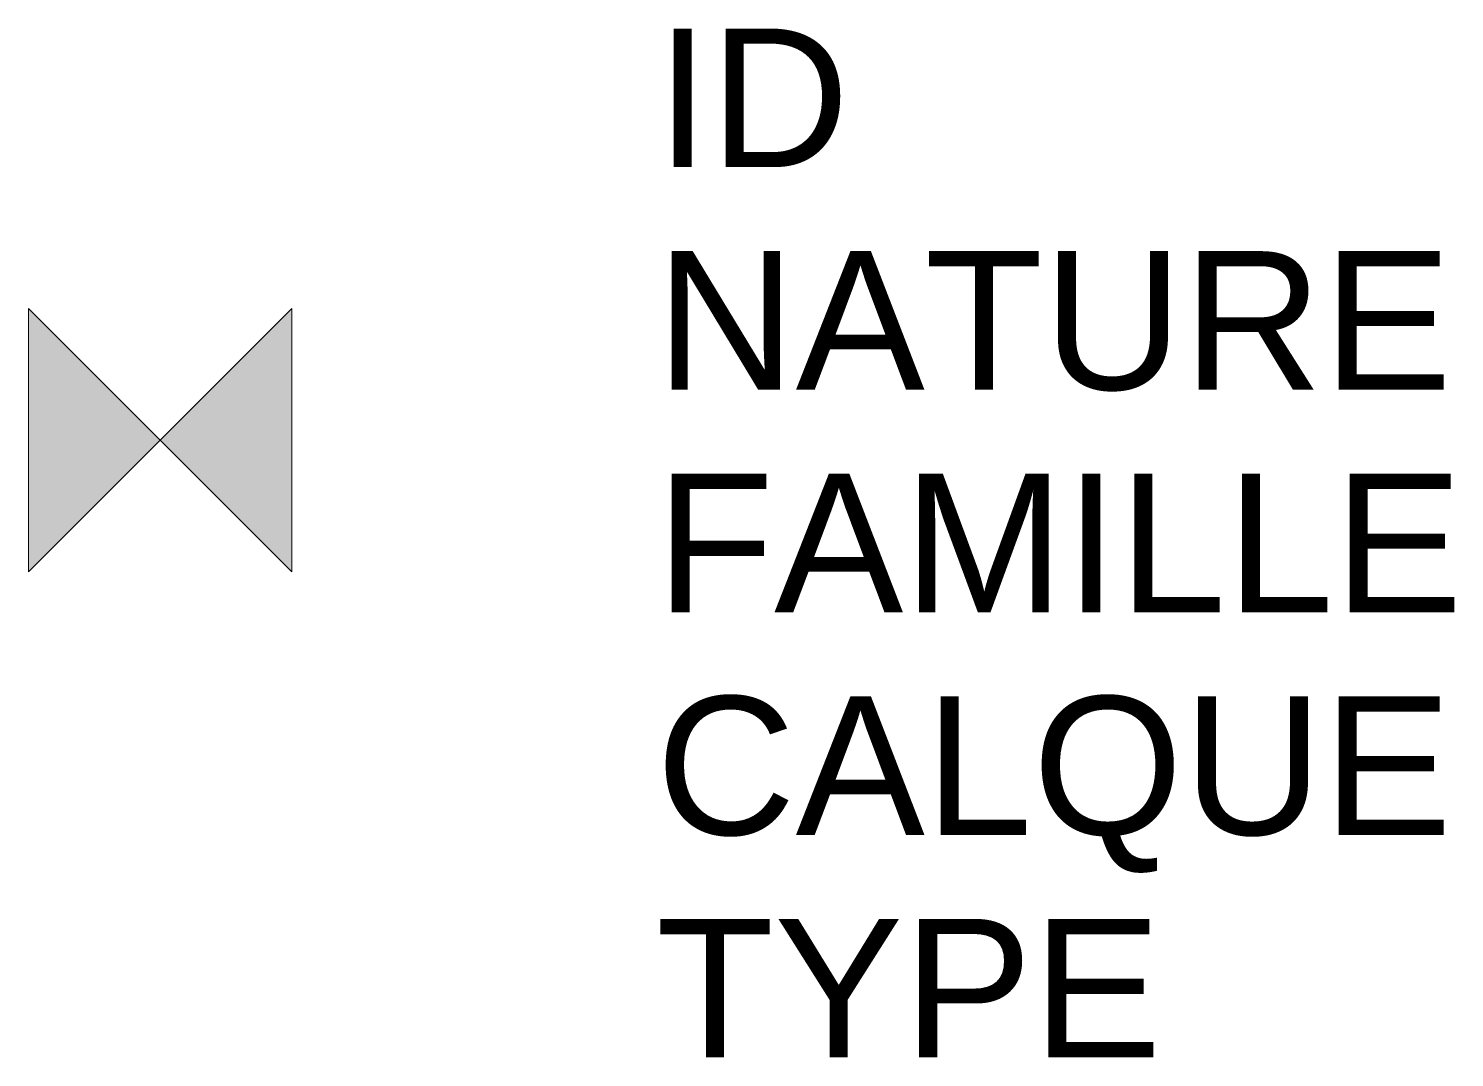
# Model space of a CAD drawing. Header units: metres. Extents: x 3100.86 to 3102.92, y 1909.36 to 1910.85.
import ezdxf

# ---------------------------------------------------------------- set-up
doc = ezdxf.new("R2010")
doc.units = ezdxf.units.M
doc.linetypes.add('Socle_Continu', pattern=[2.5, 2.5, 0])
doc.layers.add('EAUPO_SCT', color=140, linetype='Socle_Continu', lineweight=13)
doc.styles.get("Standard").update_dxf_attribs({"font": 'arial.ttf'})

msp = doc.modelspace()

# ---------------------------------------------------------------- hatches: boundary and pattern name
at = {"layer": 'EAUPO_SCT', "linetype": 'Socle_Continu'}
msp.add_hatch(color=256, dxfattribs=at).paths.add_polyline_path([(3100.8592, 1910.0634), (3100.8592, 1910.4434), (3101.2392, 1910.0634), (3101.2392, 1910.4434)])

# ---------------------------------------------------------------- linework, layer by layer
at = {"layer": 'EAUPO_SCT', "linetype": 'Socle_Continu', "flags": 128}
msp.add_lwpolyline([(3100.8592, 1910.4434), (3101.2392, 1910.0634), (3101.2392, 1910.4434), (3100.8592, 1910.0634)], close=True, dxfattribs=at)

# ---------------------------------------------------------------- texts
at = {"layer": 'EAUPO_SCT', "linetype": 'Socle_Continu', "flags": 9}
for tag, p, s in [('ID', (3101.7645, 1910.6475), 'AP_0041'), ('NATURE', (3101.7645, 1910.3262), 'Vanne'), ('FAMILLE', (3101.7645, 1910.0049), 'Eau potable'), ('CALQUE', (3101.7645, 1909.6837), 'EAUPO_SCT'), ('TYPE', (3101.7645, 1909.3624), 'NR')]:
    msp.add_attdef(tag, p, s, height=0.2, dxfattribs=at)

doc.saveas('drawing.dxf')
